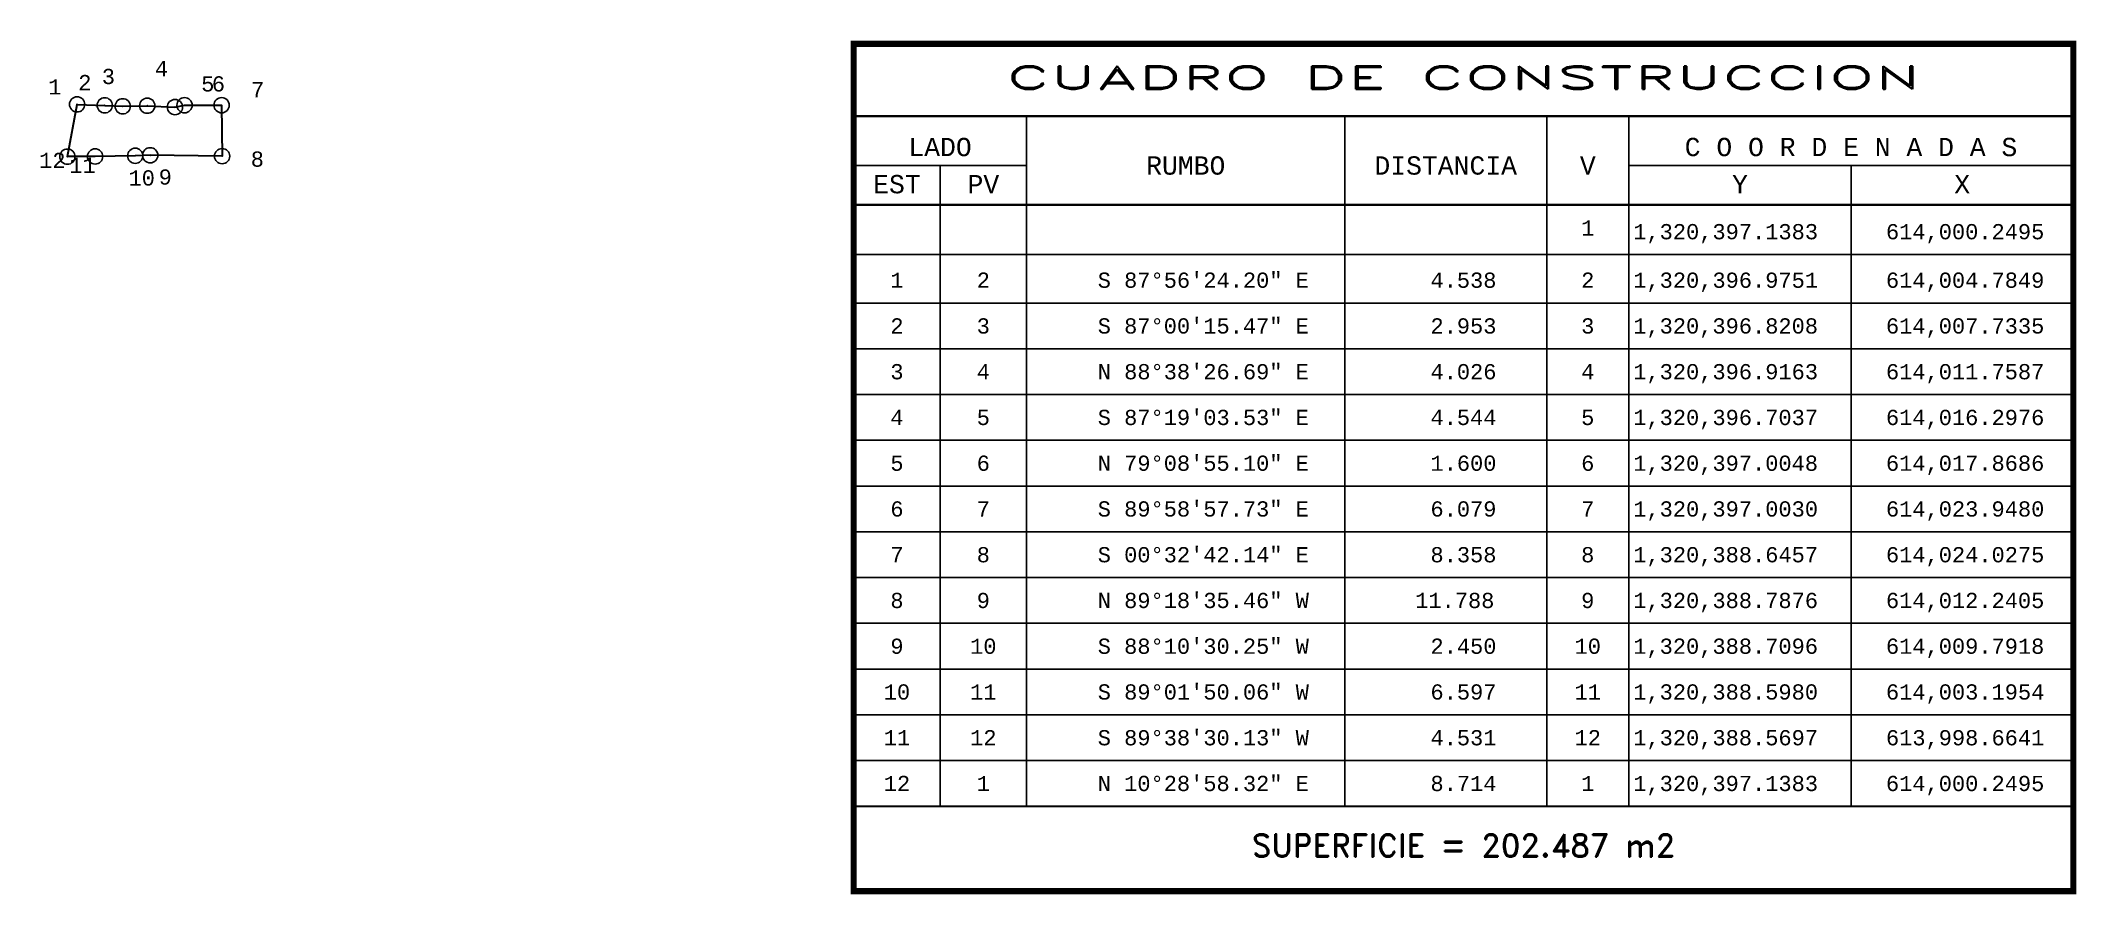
# Model space of a CAD drawing. Header units: millimetres. Extents: x 613994 to 614328, y 1320268 to 1320408.
import ezdxf
from ezdxf.enums import TextEntityAlignment as Align

# ---------------------------------------------------------------- set-up
doc = ezdxf.new("R2010")
doc.units = ezdxf.units.MM
doc.header["$PDMODE"] = 32
doc.header["$PDSIZE"] = 2.5
for name, color, linetype in [('CVL_CUADCON', 1, 'Continuous'), ('CVL_CUADCON_LIN', 8, 'Continuous'), ('CVL_CUADCON_TIT', 1, 'Continuous'), ('CVL_CUADCON_TX', 2, 'Continuous'), ('CVL_PUNTO', 2, 'Continuous'), ('CVL_PUNTO_NUM', 2, 'Continuous')]:
    doc.layers.add(name, color=color, linetype=linetype)
doc.styles.add('HUECA1', font='hueca1.shx')
doc.styles.add('MONOTXT4', font='monotxt4.shx')

msp = doc.modelspace()

# ---------------------------------------------------------------- linework, layer by layer
at = {"layer": 'CVL_CUADCON', "color": 1, "linetype": 'Continuous', "const_width": 1, "flags": 128}
msp.add_lwpolyline([(614127.59, 1320407.07), (614327.53, 1320407.07), (614327.53, 1320268.16), (614127.59, 1320268.16)], close=True, dxfattribs=at)
at = {"layer": 'CVL_CUADCON', "color": 1, "linetype": 'Continuous', "const_width": 0.375, "flags": 128}
for points in [[(614127.59, 1320395.2), (614327.53, 1320395.2)], [(614127.59, 1320380.66), (614327.53, 1320380.66)], [(614127.59, 1320282.07), (614327.53, 1320282.07)]]:
    msp.add_lwpolyline(points, dxfattribs=at)
at = {"layer": 'CVL_CUADCON_LIN', "color": 8, "linetype": 'Continuous'}
for p, q in [((614155.92, 1320395.2), (614155.92, 1320282.07)), ((614208.09, 1320395.2), (614208.09, 1320282.07)), ((614241.2, 1320395.2), (614241.2, 1320282.07)), ((614254.67, 1320395.2), (614254.67, 1320282.07)), ((614127.59, 1320387.13), (614155.92, 1320387.13)), ((614141.74, 1320387.13), (614141.74, 1320282.07)), ((614254.67, 1320387.13), (614327.53, 1320387.13)), ((614291.1, 1320387.13), (614291.1, 1320282.07)), ((614127.59, 1320372.52), (614327.53, 1320372.52)), ((614127.59, 1320364.57), (614327.53, 1320364.57)), ((614127.59, 1320357.07), (614327.53, 1320357.07)), ((614127.59, 1320349.57), (614327.53, 1320349.57)), ((614127.59, 1320342.07), (614327.53, 1320342.07)), ((614127.59, 1320334.57), (614327.53, 1320334.57)), ((614127.59, 1320327.07), (614327.53, 1320327.07)), ((614127.59, 1320319.57), (614327.53, 1320319.57)), ((614127.59, 1320312.07), (614327.53, 1320312.07)), ((614127.59, 1320304.57), (614327.53, 1320304.57)), ((614127.59, 1320297.07), (614327.53, 1320297.07)), ((614127.59, 1320289.57), (614327.53, 1320289.57)), ((614127.59, 1320282.07), (614327.53, 1320282.07))]:
    msp.add_line(p, q, dxfattribs=at)
at = {"layer": 'CVL_CUADCON_TIT', "color": 0, "lineweight": 35, "ltscale": 0.5, "flags": 128}
msp.add_lwpolyline([(614000.25, 1320397.14), (614004.78, 1320396.98), (614007.73, 1320396.82), (614011.76, 1320396.92), (614016.3, 1320396.7), (614017.87, 1320397), (614023.95, 1320397), (614024.03, 1320388.65), (614012.24, 1320388.79), (614009.79, 1320388.71), (614003.2, 1320388.6), (613998.66, 1320388.57)], close=True, dxfattribs=at)
at = {"layer": 'CVL_PUNTO', "color": 2}
for p in [(614000.25, 1320397.14), (614004.78, 1320396.98), (614007.73, 1320396.82), (614011.76, 1320396.92), (614016.3, 1320396.7), (614017.87, 1320397), (614023.95, 1320397), (613998.66, 1320388.57), (614003.2, 1320388.6), (614009.79, 1320388.71), (614012.24, 1320388.79), (614024.03, 1320388.65)]:
    msp.add_point(p, dxfattribs=at)

# ---------------------------------------------------------------- texts
at = {"layer": 'CVL_CUADCON_TIT', "color": 1, "style": 'HUECA1', "width": 1.758658}
msp.add_text('CUADRO DE CONSTRUCCION', height=3.75, dxfattribs=at).set_placement((614152.59, 1320399.65), (614302.53, 1320399.65), align=Align.FIT)
at = {"layer": 'CVL_CUADCON_TIT', "color": 1, "style": 'MONOTXT4'}
for s, p in [('LADO', (614141.74, 1320388.65)), ('C O O R D E N A D A S', (614291.09, 1320388.65)), ('EST', (614134.67, 1320382.56)), ('PV', (614148.84, 1320382.56)), ('Y', (614272.89, 1320382.56)), ('X', (614309.32, 1320382.56))]:
    msp.add_text(s, height=3, dxfattribs=at).set_placement(p, align=Align.CENTER)
at = {"layer": 'CVL_CUADCON_TIT', "color": 1}
for s, height, style, p in [('RUMBO', 3, 'MONOTXT4', (614182.02, 1320387.12)), ('DISTANCIA', 3, 'MONOTXT4', (614224.64, 1320387.12)), ('V', 3, 'MONOTXT4', (614247.94, 1320387.12)), ('SUPERFICIE = 202.487 m2', 3.75, 'HUECA1', (614227.56, 1320275.66))]:
    msp.add_text(s, height=height, dxfattribs=dict(at, style=style)).set_placement(p, align=Align.MIDDLE)
at = {"layer": 'CVL_CUADCON_TX', "color": 2, "style": 'MONOTXT4'}
for s, p in [('1', (614247.93, 1320375.64)), ('1', (614134.67, 1320367.07)), ('2', (614148.83, 1320367.07)), ('2', (614247.93, 1320367.07)), ('2', (614134.67, 1320359.57)), ('3', (614148.83, 1320359.57)), ('3', (614247.93, 1320359.57)), ('3', (614134.67, 1320352.07)), ('4', (614148.83, 1320352.07)), ('4', (614247.93, 1320352.07)), ('4', (614134.67, 1320344.57)), ('5', (614148.83, 1320344.57)), ('5', (614247.93, 1320344.57)), ('5', (614134.67, 1320337.07)), ('6', (614148.83, 1320337.07)), ('6', (614247.93, 1320337.07)), ('6', (614134.67, 1320329.57)), ('7', (614148.83, 1320329.57)), ('7', (614247.93, 1320329.57)), ('7', (614134.67, 1320322.07)), ('8', (614148.83, 1320322.07)), ('8', (614247.93, 1320322.07)), ('8', (614134.67, 1320314.57)), ('9', (614148.83, 1320314.57)), ('9', (614247.93, 1320314.57)), ('9', (614134.67, 1320307.07)), ('10', (614148.83, 1320307.07)), ('10', (614247.93, 1320307.07)), ('10', (614134.67, 1320299.57)), ('11', (614148.83, 1320299.57)), ('11', (614247.93, 1320299.57)), ('11', (614134.67, 1320292.07)), ('12', (614148.83, 1320292.07)), ('12', (614247.93, 1320292.07)), ('12', (614134.67, 1320284.57)), ('1', (614148.83, 1320284.57)), ('1', (614247.93, 1320284.57))]:
    msp.add_text(s, height=2.5, dxfattribs=at).set_placement(p, align=Align.CENTER)
for s, p in [('1,320,397.1383', (614255.39, 1320375.02)), ('614,000.2495', (614296.82, 1320375.02)), ('S 87%%d56\'24.20" E', (614167.59, 1320367.07)), ('4.538', (614222.14, 1320367.07)), ('1,320,396.9751', (614255.39, 1320367.07)), ('614,004.7849', (614296.82, 1320367.07)), ('S 87%%d00\'15.47" E', (614167.59, 1320359.57)), ('2.953', (614222.14, 1320359.57)), ('1,320,396.8208', (614255.39, 1320359.57)), ('614,007.7335', (614296.82, 1320359.57)), ('N 88%%d38\'26.69" E', (614167.59, 1320352.07)), ('4.026', (614222.14, 1320352.07)), ('1,320,396.9163', (614255.39, 1320352.07)), ('614,011.7587', (614296.82, 1320352.07)), ('S 87%%d19\'03.53" E', (614167.59, 1320344.57)), ('4.544', (614222.14, 1320344.57)), ('1,320,396.7037', (614255.39, 1320344.57)), ('614,016.2976', (614296.82, 1320344.57)), ('N 79%%d08\'55.10" E', (614167.59, 1320337.07)), ('1.600', (614222.14, 1320337.07)), ('1,320,397.0048', (614255.39, 1320337.07)), ('614,017.8686', (614296.82, 1320337.07)), ('S 89%%d58\'57.73" E', (614167.59, 1320329.57)), ('6.079', (614222.14, 1320329.57)), ('1,320,397.0030', (614255.39, 1320329.57)), ('614,023.9480', (614296.82, 1320329.57)), ('S 00%%d32\'42.14" E', (614167.59, 1320322.07)), ('8.358', (614222.14, 1320322.07)), ('1,320,388.6457', (614255.39, 1320322.07)), ('614,024.0275', (614296.82, 1320322.07)), ('N 89%%d18\'35.46" W', (614167.59, 1320314.57)), ('11.788', (614219.64, 1320314.57)), ('1,320,388.7876', (614255.39, 1320314.57)), ('614,012.2405', (614296.82, 1320314.57)), ('S 88%%d10\'30.25" W', (614167.59, 1320307.07)), ('2.450', (614222.14, 1320307.07)), ('1,320,388.7096', (614255.39, 1320307.07)), ('614,009.7918', (614296.82, 1320307.07)), ('S 89%%d01\'50.06" W', (614167.59, 1320299.57)), ('6.597', (614222.14, 1320299.57)), ('1,320,388.5980', (614255.39, 1320299.57)), ('614,003.1954', (614296.82, 1320299.57)), ('S 89%%d38\'30.13" W', (614167.59, 1320292.07)), ('4.531', (614222.14, 1320292.07)), ('1,320,388.5697', (614255.39, 1320292.07)), ('613,998.6641', (614296.82, 1320292.07)), ('N 10%%d28\'58.32" E', (614167.59, 1320284.57)), ('8.714', (614222.14, 1320284.57)), ('1,320,397.1383', (614255.39, 1320284.57)), ('614,000.2495', (614296.82, 1320284.57))]:
    msp.add_text(s, height=2.5, dxfattribs=at).set_placement(p)
at = {"layer": 'CVL_PUNTO_NUM', "color": 2, "style": 'MONOTXT4'}
for s, p in [('1', (613995.52, 1320398.76)), ('2', (614000.44, 1320399.46)), ('3', (614004.3, 1320400.46)), ('4', (614013, 1320401.76)), ('5', (614020.6, 1320399.25)), ('6', (614022.34, 1320399.25)), ('7', (614028.78, 1320398.3)), ('12', (613994.03, 1320386.7)), ('11', (613998.98, 1320385.91)), ('8', (614028.72, 1320386.92)), ('10', (614008.68, 1320383.83)), ('9', (614013.63, 1320383.98))]:
    msp.add_text(s, height=2.5, dxfattribs=at).set_placement(p)

doc.saveas('drawing.dxf')
